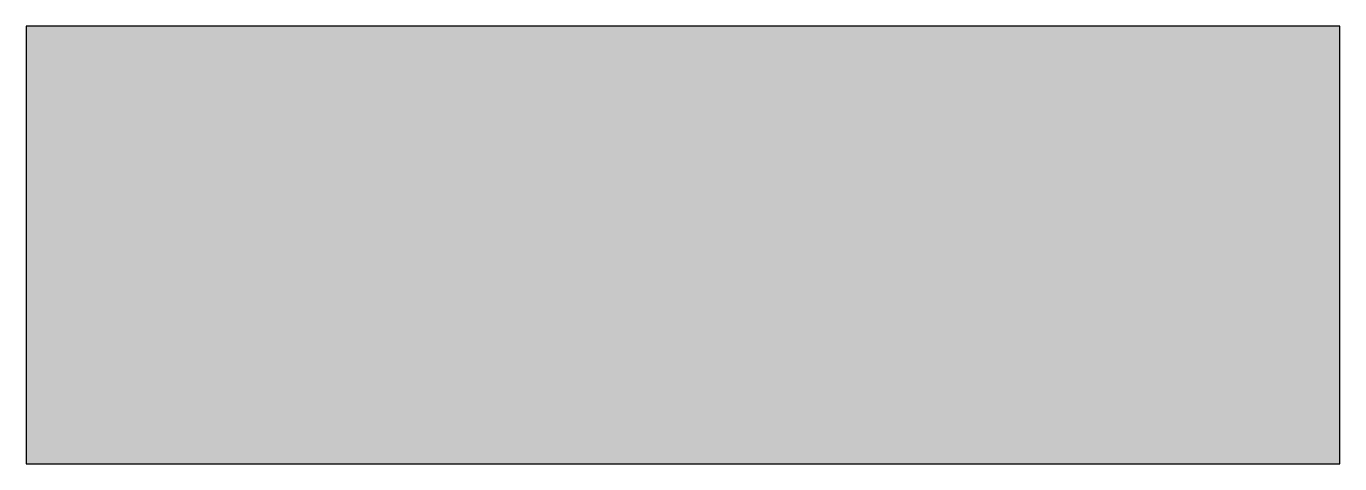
# Model space of a CAD drawing. Header units: metres. Extents: x 0 to 0.3, y -0.05 to 0.05.
import ezdxf

# ---------------------------------------------------------------- set-up
doc = ezdxf.new("R2010")
doc.units = ezdxf.units.M
doc.header["$LTSCALE"] = 0.2

msp = doc.modelspace()

# ---------------------------------------------------------------- hatches: boundary and pattern name
h = msp.add_hatch(color=256)
h.dxf.hatch_style = 1
h.paths.add_polyline_path([(0.3, 0.05), (0, 0.05), (0, -0.05), (0.3, -0.05)])

# ---------------------------------------------------------------- linework, layer by layer
at = {"flags": 128}
msp.add_lwpolyline([(0.3, 0.05), (0, 0.05), (0, -0.05), (0.3, -0.05)], close=True, dxfattribs=at)

doc.saveas('drawing.dxf')
